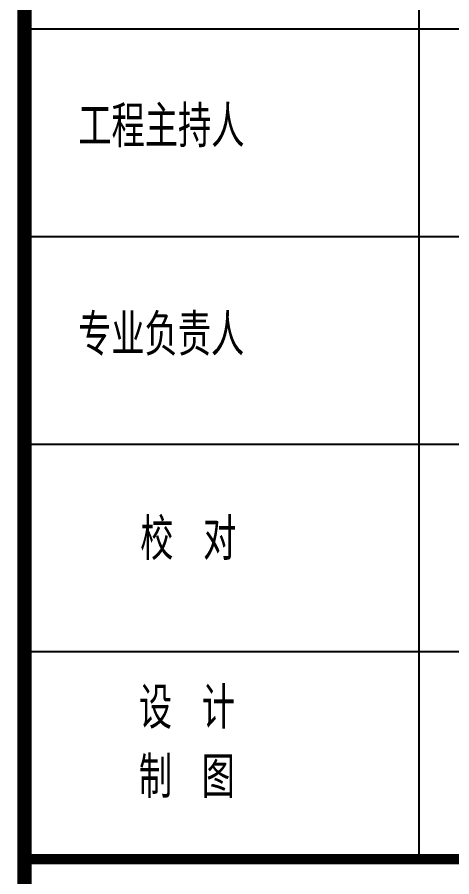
# Model space of a CAD drawing. Extents: x -417156 to 1571408, y 205758 to 1045562.
# Drawn here: x 979545 to 981637, y 1020741 to 1024882 of the extents above; entities that cross this region are included whole.
import ezdxf

# ---------------------------------------------------------------- set-up
doc = ezdxf.new("R2010")
doc.units = 0
doc.header["$LTSCALE"] = 1000
doc.header["$MEASUREMENT"] = 0
for name, color, linetype in [('PP-PM-TK', 7, 'CONTINUOUS'), ('PUB_TEXT', 7, 'CONTINUOUS'), ('PUB_TITLE', 4, 'CONTINUOUS')]:
    doc.layers.add(name, color=color, linetype=linetype)
doc.styles.add('TQ', font='txt.shx', dxfattribs={"width": 0.8, "bigfont": 'hztxt.shx'})

msp = doc.modelspace()

# ---------------------------------------------------------------- linework, layer by layer
at = {"layer": 'PP-PM-TK', "color": 4}
for points, const_width in [([(979580, 1044561.6), (979580, 1004561.6)], 70), ([(979580, 1020825.7), (985080, 1020825.7)], 20)]:
    msp.add_lwpolyline(points, dxfattribs=dict(at, const_width=const_width))
at = {"layer": 'PUB_TITLE', "color": 4}
for p, q in [((981479.9, 1020825.7), (981479.9, 1027825.7)), ((979580, 1024825.7), (985080, 1024825.7)), ((979580, 1023825.7), (985080, 1023825.7)), ((979580, 1022825.7), (985080, 1022825.7)), ((979580, 1021825.7), (985080, 1021825.7)), ((979580, 1020825.7), (985080, 1020825.7))]:
    msp.add_line(p, q, dxfattribs=at)
at = {"layer": 'PUB_TITLE', "color": 4, "const_width": 50}
msp.add_lwpolyline([(979580, 1020825.7), (985080, 1020825.7)], dxfattribs=at)

# ---------------------------------------------------------------- texts
at = {"layer": 'PUB_TEXT', "color": 2, "char_height": 200, "width": 1679.83, "attachment_point": 1, "style": 'TQ'}
for s, insert in [('工程主持人', (979839.1, 1024455.2)), ('专业负责人', (979838.1, 1023451.3)), ('校 对', (980137.1, 1022467)), ('设 计 \\P制 图', (980130.4, 1021654.2))]:
    msp.add_mtext(s, dxfattribs=dict(at, insert=insert))

doc.saveas('drawing.dxf')
